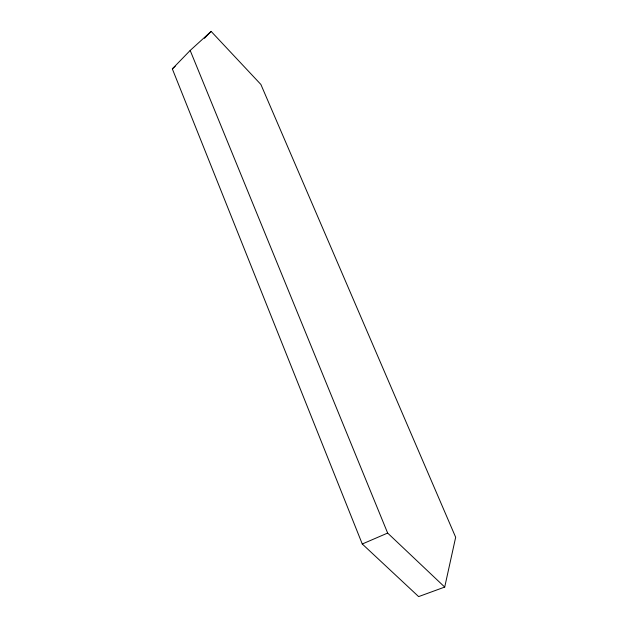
<?xml version="1.0" encoding="UTF-8"?>
<svg xmlns="http://www.w3.org/2000/svg" width="628" height="628" viewBox="0 0 628 628"><rect width="100%" height="100%" fill="white"/><g stroke="black" fill="none" stroke-linecap="round" stroke-linejoin="round"><path stroke-width="0.94" d="M444.71 587.07L455.669 537.278L260.887 84.466L211.134 31.4L190.174 50.46L172.331 68.884L362.27 543.997L418.633 596.6L444.71 587.07L387.649 533.062L190.174 50.46M204.43 38.308L211.134 31.4M172.331 68.884L175.181 66.278M362.27 543.997L387.649 533.062"/></g></svg>
